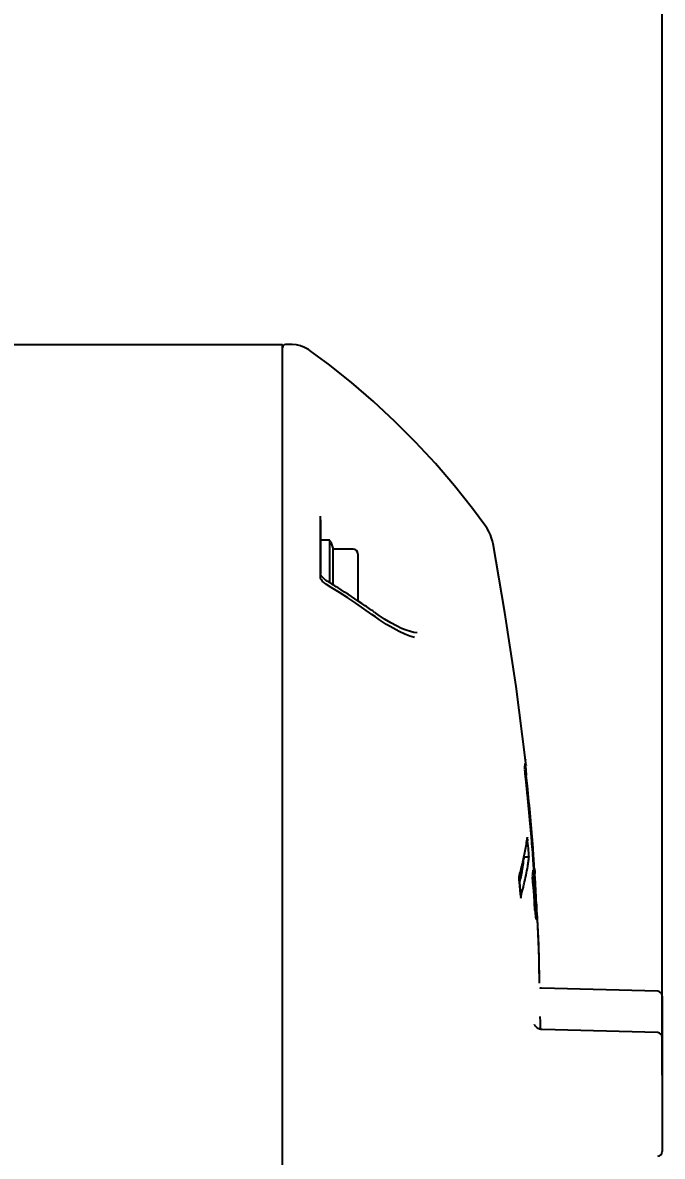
# Model space of a CAD drawing. Header units: millimetres. Extents: x 5828 to 6704, y 123 to 421.
# Drawn here: x 6477.75 to 6481.12, y 273.58 to 279.55 of the extents above; entities that cross this region are included whole.
import ezdxf

# ---------------------------------------------------------------- set-up
doc = ezdxf.new("R2010")
doc.units = ezdxf.units.MM
doc.layers.add('DIM', color=7, linetype='Continuous')
doc.layers.add('外形图', color=7, linetype='Continuous')
doc.styles.add('微软雅黑', font='msyh.ttc', dxfattribs={"height": 2.1})
doc.dimstyles.new('尺寸标注_1_20比例', dxfattribs={"dimtxt": 2.1, "dimasz": 1.7, "dimexe": 0.5, "dimexo": 0.4, "dimgap": 0.5, "dimtad": 1, "dimdec": 1, "dimlfac": 20, "dimdsep": 46, "dimtxsty": '微软雅黑', "dimcen": 0.09, "dimadec": 0, "dimazin": 0, "dimtp": 0.01, "dimtm": 0.01, "dimtfac": 1, "dimtdec": 1, "dimtofl": 0, "dimtmove": 0, "dimatfit": 3, "dimfxl": 1, "dimtolj": 1, "dimarcsym": 0})

# ---------------------------------------------------------------- blocks, each defined once
blk = doc.blocks.new('*D1511')
at = {"layer": 'Defpoints', "color": 0}
for p in [(6481.1212, 290.723), (6461.9432, 274.5208), (6481.1212, 274.0125)]:
    blk.add_point(p, dxfattribs=at)
at = {"layer": '外形图', "color": 0, "lineweight": -2, "ltscale": 20}
for p, q in [((6461.9432, 274.9208), (6461.9432, 291.223)), ((6481.1212, 274.4125), (6481.1212, 291.223)), ((6463.6432, 290.723), (6479.4212, 290.723))]:
    blk.add_line(p, q, dxfattribs=at)
at = {"layer": '外形图', "color": 0}
for points in [[(6463.6432, 291.0063), (6463.6432, 290.4397), (6461.9432, 290.723)], [(6479.4212, 290.4397), (6479.4212, 291.0063), (6481.1212, 290.723)]]:
    blk.add_solid(points, dxfattribs=at)
at = {"layer": '外形图', "color": 0, "insert": (6471.5322, 292.3083), "char_height": 2.1, "attachment_point": 5, "style": '微软雅黑'}
blk.add_mtext('\\A1;\\A1;384', dxfattribs=at)
blk = doc.blocks.new('*D1550')
at = {"layer": 'Defpoints', "color": 0}
for p in [(6471.2212, 287.0107), (6471.2212, 274.3026), (6481.1212, 273.6039)]:
    blk.add_point(p, dxfattribs=at)
at = {"layer": 'DIM', "color": 0, "linetype": 'ByBlock', "lineweight": -2, "ltscale": 20}
for p, q in [((6471.2212, 274.7026), (6471.2212, 287.5107)), ((6481.1212, 274.0039), (6481.1212, 287.5107)), ((6479.4212, 287.0107), (6472.9212, 287.0107))]:
    blk.add_line(p, q, dxfattribs=at)
at = {"layer": 'DIM', "color": 0}
for points in [[(6472.9212, 287.2941), (6472.9212, 286.7274), (6471.2212, 287.0107)], [(6479.4212, 286.7274), (6479.4212, 287.2941), (6481.1212, 287.0107)]]:
    blk.add_solid(points, dxfattribs=at)
at = {"layer": 'DIM', "color": 0, "insert": (6476.1712, 288.6014), "char_height": 2.1, "attachment_point": 5, "style": '微软雅黑'}
blk.add_mtext('\\A1;198', dxfattribs=at)
blk = doc.blocks.new('*D1558')
at = {"layer": 'Defpoints', "color": 0}
for p in [(6471.2212, 282.8043), (6471.2212, 276.6526), (6477.0712, 254.0277)]:
    blk.add_point(p, dxfattribs=at)
at = {"layer": 'DIM', "color": 0, "linetype": 'ByBlock', "lineweight": -2, "ltscale": 20}
for p, q in [((6471.2212, 277.0526), (6471.2212, 283.3043)), ((6477.0712, 254.4277), (6477.0712, 283.3043)), ((6469.5212, 282.8043), (6467.8212, 282.8043)), ((6477.0712, 282.8043), (6471.2212, 282.8043)), ((6478.7712, 282.8043), (6480.4712, 282.8043))]:
    blk.add_line(p, q, dxfattribs=at)
at = {"layer": 'DIM', "color": 0}
for points in [[(6469.5212, 282.521), (6469.5212, 283.0877), (6471.2212, 282.8043)], [(6478.7712, 283.0877), (6478.7712, 282.521), (6477.0712, 282.8043)]]:
    blk.add_solid(points, dxfattribs=at)
at = {"layer": 'DIM', "color": 0, "insert": (6474.1462, 284.3774), "char_height": 2.1, "attachment_point": 5, "style": '微软雅黑'}
blk.add_mtext('\\A1;117', dxfattribs=at)

msp = doc.modelspace()

# ---------------------------------------------------------------- linework, layer by layer
at = {"layer": '外形图', "linetype": 'Continuous'}
for p, q in [((6476.4962, 277.8526), (6479.1212, 277.8526)), ((6479.1212, 258.3619), (6479.1212, 277.8526)), ((6479.1689, 277.8527), (6479.1362, 277.8527)), ((6479.2163, 277.8457), (6479.1943, 277.8507)), ((6479.2374, 277.8377), (6479.2163, 277.8457)), ((6479.2574, 277.8268), (6479.2374, 277.8377)), ((6479.3633, 277.7493), (6479.2672, 277.8204)), ((6479.4838, 277.6535), (6479.3633, 277.7493)), ((6479.6006, 277.5532), (6479.4838, 277.6535)), ((6480.1222, 276.989), (6480.0267, 277.1096)), ((6480.1912, 276.8954), (6480.1222, 276.989)), ((6479.3212, 276.6251), (6479.3212, 276.9482)), ((6479.3212, 276.9306), (6479.3212, 276.6454)), ((6479.3712, 276.8226), (6479.3212, 276.8226)), ((6479.3712, 276.5977), (6479.3712, 276.8226)), ((6479.3748, 276.8128), (6479.3885, 276.7751)), ((6480.2272, 276.8173), (6480.2224, 276.8339)), ((6480.2303, 276.803), (6480.2272, 276.8173)), ((6480.2927, 276.4423), (6480.2302, 276.8032)), ((6479.3885, 276.587), (6479.3885, 276.7751)), ((6479.4937, 276.7751), (6479.3885, 276.7751)), ((6479.5187, 276.7501), (6479.5187, 276.503)), ((6479.3213, 276.6448), (6479.3212, 276.6452)), ((6479.3214, 276.644), (6479.3213, 276.6448)), ((6479.3219, 276.6422), (6479.3214, 276.644)), ((6479.3313, 276.627), (6479.3286, 276.6304)), ((6479.3526, 276.6091), (6479.3553, 276.6074)), ((6479.377, 276.5737), (6479.3526, 276.5886)), ((6479.4209, 276.5463), (6479.377, 276.5737)), ((6479.5923, 276.4317), (6479.5502, 276.4611)), ((6479.6103, 276.4189), (6479.5923, 276.4317)), ((6479.608, 276.4412), (6479.6122, 276.4382)), ((6480.352, 276.0527), (6480.2927, 276.4423)), ((6479.7039, 276.3586), (6479.6694, 276.3792)), ((6480.4003, 275.6637), (6480.352, 276.0527)), ((6480.4, 275.6672), (6480.4003, 275.6637)), ((6480.3991, 275.6378), (6480.4018, 275.6138)), ((6480.4018, 275.6138), (6480.4051, 275.5836)), ((6480.4029, 275.6398), (6480.4035, 275.6335)), ((6480.4106, 275.2578), (6480.4104, 275.256)), ((6480.411, 275.2492), (6480.412, 275.2385)), ((6480.4324, 275.2539), (6480.4321, 275.2579)), ((6480.4198, 275.1527), (6480.3944, 275.1527)), ((6480.3665, 275.0489), (6480.366, 275.0472)), ((6480.366, 275.0472), (6480.3684, 275.0228)), ((6480.4371, 275.0528), (6480.4375, 275.0471)), ((6480.4417, 275.0765), (6480.4435, 275.0502)), ((6480.4435, 275.0502), (6480.4444, 275.0379)), ((6480.446, 275.0768), (6480.4454, 275.085)), ((6480.446, 275.0787), (6480.4456, 275.085)), ((6480.4482, 275.0921), (6480.4493, 275.0756)), ((6480.4493, 275.0756), (6480.4499, 275.0667)), ((6480.3684, 275.0228), (6480.3706, 274.9985)), ((6480.3706, 274.9985), (6480.3729, 274.9741)), ((6480.4375, 275.0471), (6480.4392, 275.023)), ((6480.4394, 275.024), (6480.4378, 275.0471)), ((6480.4411, 274.9998), (6480.4394, 275.024)), ((6480.4444, 275.0379), (6480.4452, 275.026)), ((6480.3729, 274.9741), (6480.3762, 274.9376)), ((6480.3761, 274.9456), (6480.3732, 274.9777)), ((6480.3762, 274.9376), (6480.3766, 274.9393)), ((6480.4442, 274.9565), (6480.4514, 274.9565)), ((6480.4702, 274.6911), (6480.4627, 274.8612)), ((6480.4722, 274.63), (6480.464, 274.8259)), ((6480.4751, 274.4883), (6480.4702, 274.6911)), ((6480.4751, 274.4883), (6480.4722, 274.63)), ((6481.0969, 274.4465), (6480.4846, 274.4626)), ((6481.1212, 274.4212), (6481.1212, 274.2037)), ((6481.1212, 274.4211), (6481.1212, 273.6039)), ((6480.4478, 274.2719), (6480.4481, 274.2707)), ((6480.4791, 274.2855), (6480.4785, 274.3136)), ((6480.4792, 274.2442), (6480.4791, 274.2855)), ((6481.0969, 274.2286), (6480.4893, 274.2446)), ((6481.1212, 274.2033), (6481.1212, 273.602))]:
    msp.add_line(p, q, dxfattribs=at)
for points in [[(6479.1943, 277.8507), (6479.1718, 277.8526), (6479.169, 277.8527)], [(6479.2669, 277.8206), (6479.2632, 277.8232), (6479.2574, 277.8268)], [(6480.0267, 277.1096), (6479.9266, 277.2266), (6479.8221, 277.3396), (6479.7134, 277.4485), (6479.6006, 277.5532)], [(6480.2224, 276.8339), (6480.2162, 276.8507), (6480.2083, 276.8675), (6480.1988, 276.8842), (6480.1913, 276.8953)], [(6479.3219, 276.6219), (6479.3218, 276.6223), (6479.3213, 276.6242), (6479.3212, 276.6251)], [(6479.3286, 276.6304), (6479.3262, 276.6337), (6479.3243, 276.6368), (6479.3228, 276.6397), (6479.3219, 276.6422)], [(6479.3326, 276.6051), (6479.3293, 276.609), (6479.3265, 276.6129), (6479.3243, 276.6165), (6479.3227, 276.6196), (6479.3219, 276.6219)], [(6479.3526, 276.609), (6479.3501, 276.6106), (6479.3459, 276.6136), (6479.3418, 276.6167), (6479.338, 276.6201), (6479.3345, 276.6235), (6479.3313, 276.627)], [(6479.3526, 276.5886), (6479.3498, 276.5904), (6479.345, 276.5937), (6479.3405, 276.5974), (6479.3364, 276.6012), (6479.3326, 276.6051)], [(6479.5502, 276.4611), (6479.5075, 276.49), (6479.4645, 276.5184), (6479.4209, 276.5463)], [(6479.6588, 276.4066), (6479.6241, 276.4298), (6479.6122, 276.4382)], [(6479.6694, 276.3792), (6479.6324, 276.4035), (6479.6104, 276.4189)], [(6479.8297, 276.3349), (6479.8126, 276.3367), (6479.7943, 276.3409), (6479.773, 276.3477), (6479.7485, 276.3575), (6479.7211, 276.3706), (6479.6911, 276.387), (6479.6588, 276.4066)], [(6479.7652, 276.3277), (6479.7357, 276.3415), (6479.7039, 276.3586)], [(6479.8167, 276.3095), (6479.7922, 276.317), (6479.7652, 276.3277)], [(6480.4846, 274.4626), (6480.4783, 274.4631), (6480.4755, 274.4638)], [(6480.4893, 274.2445), (6480.4817, 274.2454), (6480.4739, 274.2475), (6480.4672, 274.2506), (6480.4613, 274.2544), (6480.4567, 274.2585), (6480.4533, 274.2624), (6480.4509, 274.2657), (6480.4493, 274.2684), (6480.4483, 274.2705), (6480.4478, 274.2717), (6480.4478, 274.2719), (6480.4478, 274.2719)]]:
    msp.add_lwpolyline(points, dxfattribs=at)
for centre, radius, start, end in [((6479.1362, 277.8377), 0.015, 90, 180), ((6479.3607, 276.8076), 0.015, 20, 45.55634), ((6479.4937, 276.7501), 0.025, 0, 90), ((6477.1802, 273.0211), 4.1943, 58.50764, 58.76207), ((6477.1863, 273.0311), 4.1826, 58.32949, 58.50761), ((6477.1958, 273.0465), 4.1646, 57.85135, 58.32971), ((6477.239, 273.1144), 4.0841, 55.43448, 57.85762), ((6477.2845, 273.1812), 4.0032, 54.93683, 55.42797), ((6477.2991, 273.202), 3.9778, 54.51853, 54.93676), ((6479.7848, 275.6505), 0.6136, 356.85881, 359.56276), ((6478.6301, 275.4732), 1.7805, 6.25501, 6.53074), ((6474.9566, 275.0733), 5.4757, 5.93877, 6.18992), ((6467.9341, 274.2143), 12.5414, 6.13121, 6.40476), ((6467.8404, 274.2051), 12.6358, 6.10446, 6.37294), ((6467.7609, 274.1961), 12.7156, 4.79021, 6.12942), ((6467.7629, 274.1972), 12.7137, 4.78586, 6.10297), ((6467.8725, 274.2363), 12.6048, 5.88746, 6.13595), ((6467.7718, 274.2263), 12.706, 4.39824, 5.88541), ((6479.1333, 275.4235), 1.288, 349.41345, 352.52972), ((6473.1795, 274.5434), 7.2659, 5.06494, 5.48966), ((6467.6498, 274.1874), 12.8272, 4.49654, 4.78729), ((6467.656, 274.1869), 12.8209, 4.5032, 4.77402), ((6479.0103, 275.4468), 1.4132, 346.53768, 349.39891), ((6477.039, 274.8874), 3.3911, 4.48561, 5.03269), ((6467.6211, 274.1841), 12.8559, 4.23269, 4.5032), ((6467.6279, 274.1857), 12.8492, 4.22928, 4.49654), ((6467.6669, 274.2178), 12.8112, 4.15285, 4.40022), ((6478.8749, 275.4721), 1.5529, 344.76888, 346.4702), ((6478.907, 275.4709), 1.5192, 345.89395, 346.56322), ((6478.9792, 275.447), 1.4456, 346.47097, 348.32769), ((6479.0593, 275.3291), 1.3467, 350.2284, 350.97968), ((6479.0672, 275.3274), 1.3387, 350.39426, 351.43975), ((6479.1241, 275.3236), 1.307, 350.34893, 351.41074), ((6479.1569, 275.3187), 1.2738, 351.41072, 352.51099), ((6467.5901, 274.1818), 12.887, 4.01888, 4.23272), ((6467.6093, 274.1843), 12.8679, 4.01386, 4.2293), ((6471.2304, 274.4763), 9.2383, 3.82199, 4.15418), ((6478.8116, 275.4956), 1.6178, 343.9719, 345.23765), ((6478.7841, 275.4966), 1.647, 343.98479, 344.77721), ((6478.9745, 275.3452), 1.4331, 346.77435, 348.75742), ((6479.0099, 275.3375), 1.3969, 347.4474, 350.3804), ((6478.8667, 275.481), 1.5608, 345.24134, 345.89426), ((6479.0263, 275.3348), 1.3802, 348.7605, 350.22563), ((6479.029, 275.3407), 1.4036, 346.45108, 350.31095), ((6479.7741, 275.1577), 0.6713, 351.31162, 353.75664), ((6472.0763, 274.5317), 8.3906, 3.48525, 3.65536), ((6477.1227, 274.7031), 3.2619, 5.77585, 5.96607), ((6476.4224, 274.6327), 3.9658, 5.45787, 5.77024), ((6478.9546, 275.3494), 1.4534, 346.78623, 347.46175), ((6474.2108, 274.4224), 6.1874, 5.14919, 5.44861), ((6478.8262, 275.3902), 1.6124, 343.99516, 345.61238), ((6478.9114, 275.3681), 1.5244, 345.61993, 346.48758), ((6498.5596, 276.2789), 18.1639, 183.9648, 184.24165), ((6497.4646, 276.199), 17.0657, 184.0296, 184.17896), ((6485.3854, 275.3653), 4.9518, 183.92907, 184.19744), ((6482.2353, 275.1334), 1.7932, 184.17452, 184.82786), ((6472.7281, 274.5714), 7.7377, 3.30731, 3.48559), ((6473.515, 274.6168), 6.9495, 3.12105, 3.30759), ((6474.2181, 274.6552), 6.2453, 2.92776, 3.12065), ((6488.0964, 275.5141), 7.6725, 184.17566, 184.46871), ((6485.835, 275.3398), 5.4046, 184.29066, 184.59677), ((6481.3256, 275.0573), 0.8803, 184.87532, 185.41868), ((6479.5902, 274.9531), 0.8619, 1.91579, 2.27519), ((6475.0635, 274.6983), 5.3988, 2.72052, 2.92886), ((6476.1614, 274.7504), 4.2997, 2.47957, 2.72219), ((6476.8421, 274.78), 3.6183, 2.22425, 2.47733), ((6481.3031, 274.9528), 0.8559, 185.44537, 186.17543), ((6477.5311, 274.8067), 2.9288, 1.93655, 2.2258), ((6481.1301, 274.9288), 0.6817, 185.74012, 186.1975), ((6481.0962, 274.4215), 0.025, 0, 88.5), ((6481.0962, 274.2037), 0.025, 0, 88.5), ((6481.0962, 273.602), 0.025, 271.5, 0)]:
    msp.add_arc(centre, radius, start, end, dxfattribs=at)
for points, knots in [([(6480.4492, 274.9742), (6480.4493, 274.9725), (6480.4497, 274.9694), (6480.45, 274.9663), (6480.4502, 274.9648)], [0, 0, 0, 0, 0.540935, 1, 1, 1, 1]), ([(6480.4502, 274.9648), (6480.4503, 274.9637), (6480.4505, 274.9616), (6480.4508, 274.9596), (6480.451, 274.9588)], [0, 0, 0, 0, 0.580777, 1, 1, 1, 1]), ([(6480.451, 274.9588), (6480.451, 274.9585), (6480.4512, 274.958), (6480.4513, 274.9574), (6480.4514, 274.9572)], [0, 0, 0, 0, 0.618341, 1, 1, 1, 1]), ([(6480.4514, 274.9572), (6480.4514, 274.9572), (6480.4519, 274.957), (6480.4517, 274.9577), (6480.4517, 274.958)], [0, 0, 0, 0, 0.221258, 1, 1, 1, 1]), ([(6480.4511, 274.8716), (6480.4504, 274.8785), (6480.4491, 274.8934), (6480.4479, 274.9082), (6480.4473, 274.9163)], [0, 0, 0, 0, 0.460316, 1, 1, 1, 1]), ([(6480.4582, 274.9057), (6480.4585, 274.8984), (6480.459, 274.8778), (6480.4595, 274.8571), (6480.4588, 274.8437)], [0, 0, 0, 0, 0.349425, 1, 1, 1, 1]), ([(6480.4523, 274.8552), (6480.4527, 274.8516), (6480.454, 274.8422), (6480.4545, 274.8324), (6480.4565, 274.8268)], [0, 0, 0, 0, 0.379435, 1, 1, 1, 1]), ([(6480.4571, 274.8321), (6480.4554, 274.8324), (6480.4557, 274.8422), (6480.4538, 274.8472), (6480.4532, 274.8522)], [0, 0, 0, 0, 0.257514, 1, 1, 1, 1]), ([(6480.4565, 274.8268), (6480.4566, 274.8265), (6480.4568, 274.8261), (6480.4571, 274.8257), (6480.4573, 274.8257)], [0, 0, 0, 0, 0.651736, 1, 1, 1, 1]), ([(6480.4576, 274.8326), (6480.4575, 274.8325), (6480.4574, 274.8323), (6480.4572, 274.8321), (6480.4571, 274.8321)], [0, 0, 0, 0, 0.629146, 1, 1, 1, 1]), ([(6480.4573, 274.8257), (6480.4578, 274.8255), (6480.4585, 274.8288), (6480.4587, 274.8302), (6480.4588, 274.8317)], [0, 0, 0, 0, 0.272588, 1, 1, 1, 1]), ([(6480.4584, 274.8381), (6480.4583, 274.837), (6480.4581, 274.8351), (6480.4578, 274.8333), (6480.4576, 274.8326)], [0, 0, 0, 0, 0.616986, 1, 1, 1, 1])]:
    msp.add_open_spline(points, degree=3, knots=knots, dxfattribs=at)
msp.add_open_spline([(6480.4477, 274.9067), (6480.449, 274.8913), (6480.4502, 274.876), (6480.4518, 274.8606)], degree=3, dxfattribs=at)

# ---------------------------------------------------------------- dimensions: what is measured, and where the dimension line sits
at = {"layer": 'DIM', "linetype": 'ByBlock', "ltscale": 20}
for base, p1, p2, picture, middle in [((6471.2212, 287.0107), (6481.1212, 273.6039), (6471.2212, 274.3026), '*D1550', (6476.1712, 287.0107)), ((6471.2212, 282.8043), (6477.0712, 254.0277), (6471.2212, 276.6526), '*D1558', (6474.1462, 282.8043))]:
    dim = msp.add_linear_dim(base=base, p1=p1, p2=p2, dimstyle='尺寸标注_1_20比例', dxfattribs=at)
    dim.commit()
    dim.dimension.update_dxf_attribs({"geometry": picture, "text_midpoint": middle, "dimtype": 160})
at = {"layer": '外形图', "ltscale": 20}
dim = msp.add_linear_dim(base=(6481.1212, 290.723), p1=(6461.9432, 274.5208), p2=(6481.1212, 274.0125), text='\\A1;384', dimstyle='尺寸标注_1_20比例', dxfattribs=at)
dim.commit()
dim.dimension.update_dxf_attribs({"geometry": '*D1511', "text_midpoint": (6471.5322, 290.723), "dimtype": 160})

doc.saveas('drawing.dxf')
